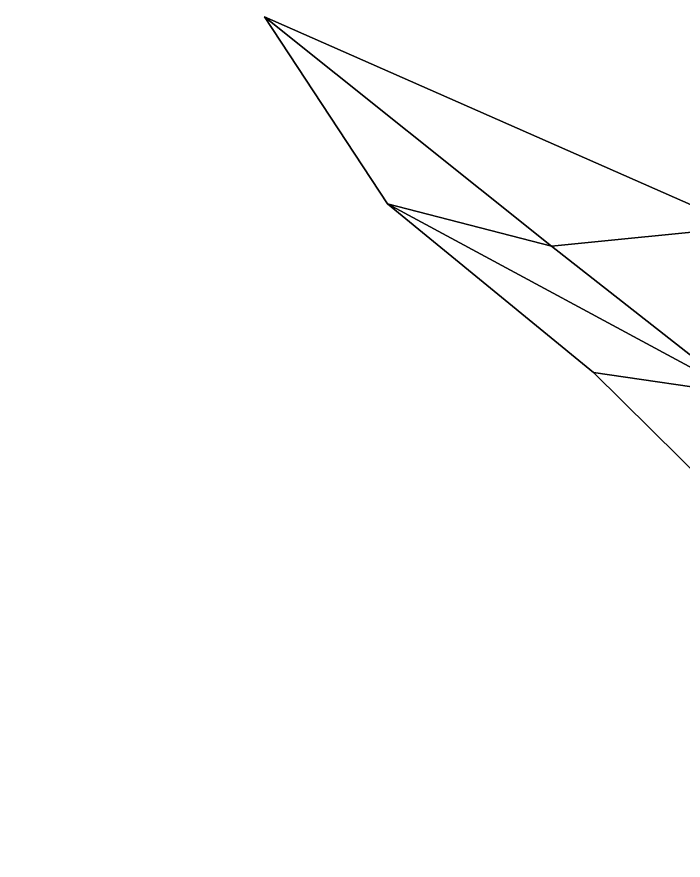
# Model space of a CAD drawing. Header units: metres. Extents: x -366 to 149, y -229 to 234.
# Drawn here: x -53.7 to -35.89, y 2.64 to 25.2 of the extents above; entities that cross this region are included whole.
import ezdxf

# ---------------------------------------------------------------- set-up
doc = ezdxf.new("R2010")
doc.units = ezdxf.units.M

msp = doc.modelspace()

# ---------------------------------------------------------------- linework, layer by layer
at = {"layer": 'coral-li_Mrstm', "color": 3}
for points in [[(-34.3154, 19.5724, 461.127), (-47.07829, 25.1953, 492.2908), (-39.4077, 19.06614, 461.2298)], [(-34.3154, 19.5724, 461.127), (-39.4077, 19.06614, 461.2298), (-47.07829, 25.1953, 492.2908)], [(-39.4077, 19.06614, 461.2298), (-47.07829, 25.1953, 492.2908), (-43.7882, 20.1957, 458.8353)], [(-39.4077, 19.06614, 461.2298), (-43.7882, 20.1957, 458.8353), (-47.07829, 25.1953, 492.2908)], [(-34.3701, 15.1168, 439.3331), (-39.4077, 19.06614, 461.2298), (-43.7882, 20.1957, 458.8353)], [(-34.3701, 15.1168, 439.3331), (-43.7882, 20.1957, 458.8353), (-39.4077, 19.06614, 461.2298)], [(-34.3701, 15.1168, 439.3331), (-43.7882, 20.1957, 458.8353), (-38.2853, 15.6836, 437.174)], [(-34.3701, 15.1168, 439.3331), (-38.2853, 15.6836, 437.174), (-43.7882, 20.1957, 458.8353)], [(-34.3154, 19.5724, 461.127), (-39.4077, 19.06614, 461.2298), (-34.3701, 15.1168, 439.3331)], [(-34.3154, 19.5724, 461.127), (-34.3701, 15.1168, 439.3331), (-39.4077, 19.06614, 461.2298)], [(-34.3701, 15.1168, 439.3331), (-38.2853, 15.6836, 437.174), (-25.1971, 2.7362, 400.3618)], [(-34.3701, 15.1168, 439.3331), (-25.1971, 2.7362, 400.3618), (-38.2853, 15.6836, 437.174)], [(-73.8306, 0.2917, 258.8369), (-72.09777, 4.404, 259.4674), (-34.3975, -4.2425, 245.3961)], [(-73.8306, 0.2917, 258.8369), (-34.3975, -4.2425, 245.3961), (-72.09777, 4.404, 259.4674)]]:
    msp.add_3dface(points, dxfattribs=at)

doc.saveas('drawing.dxf')
